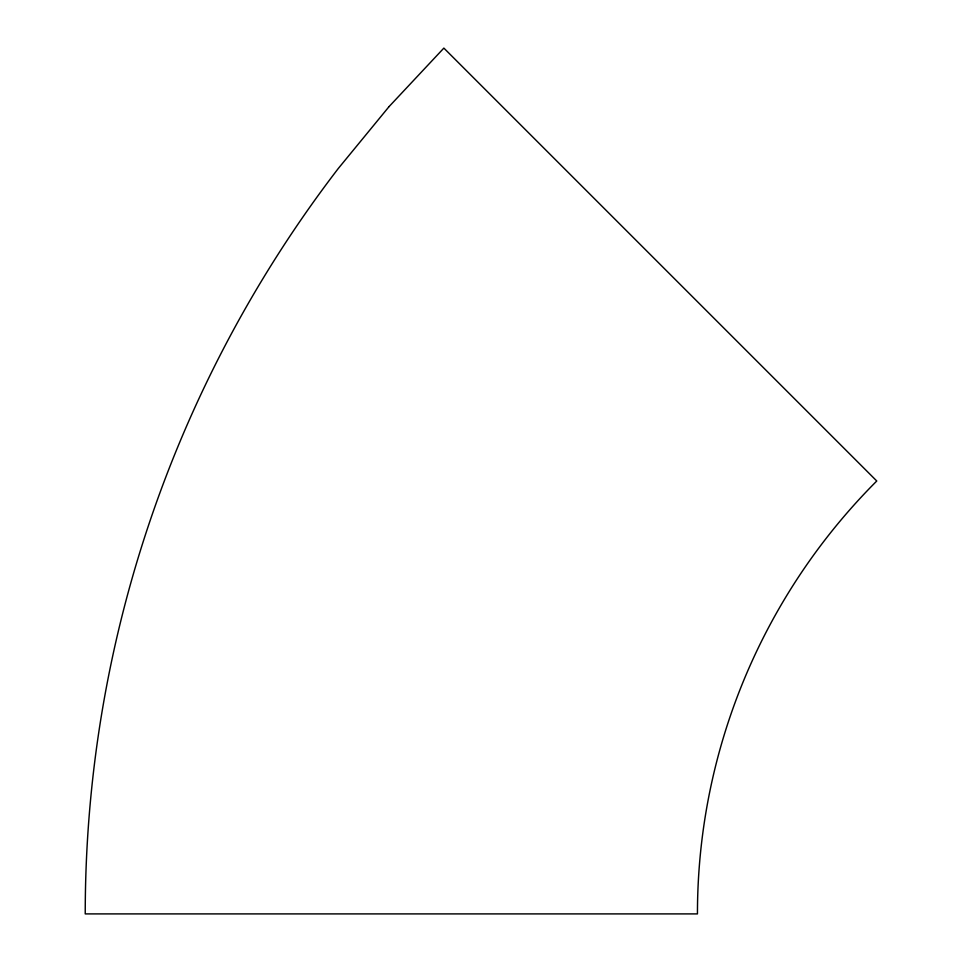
<?xml version="1.0" encoding="UTF-8"?>
<svg xmlns="http://www.w3.org/2000/svg" width="962" height="962" viewBox="0 0 962 962"><rect width="100%" height="100%" fill="white"/><g stroke="black" fill="none" stroke-linecap="round" stroke-linejoin="round"><path stroke-width="1.44" d="M389.093 106.578L338.263 168.518A1224.422 1224.422 0 0 0 85.233 913.9L697.45 913.9A612.217 612.217 0 0 1 876.767 481L443.867 48.1L389.093 106.578"/></g></svg>
